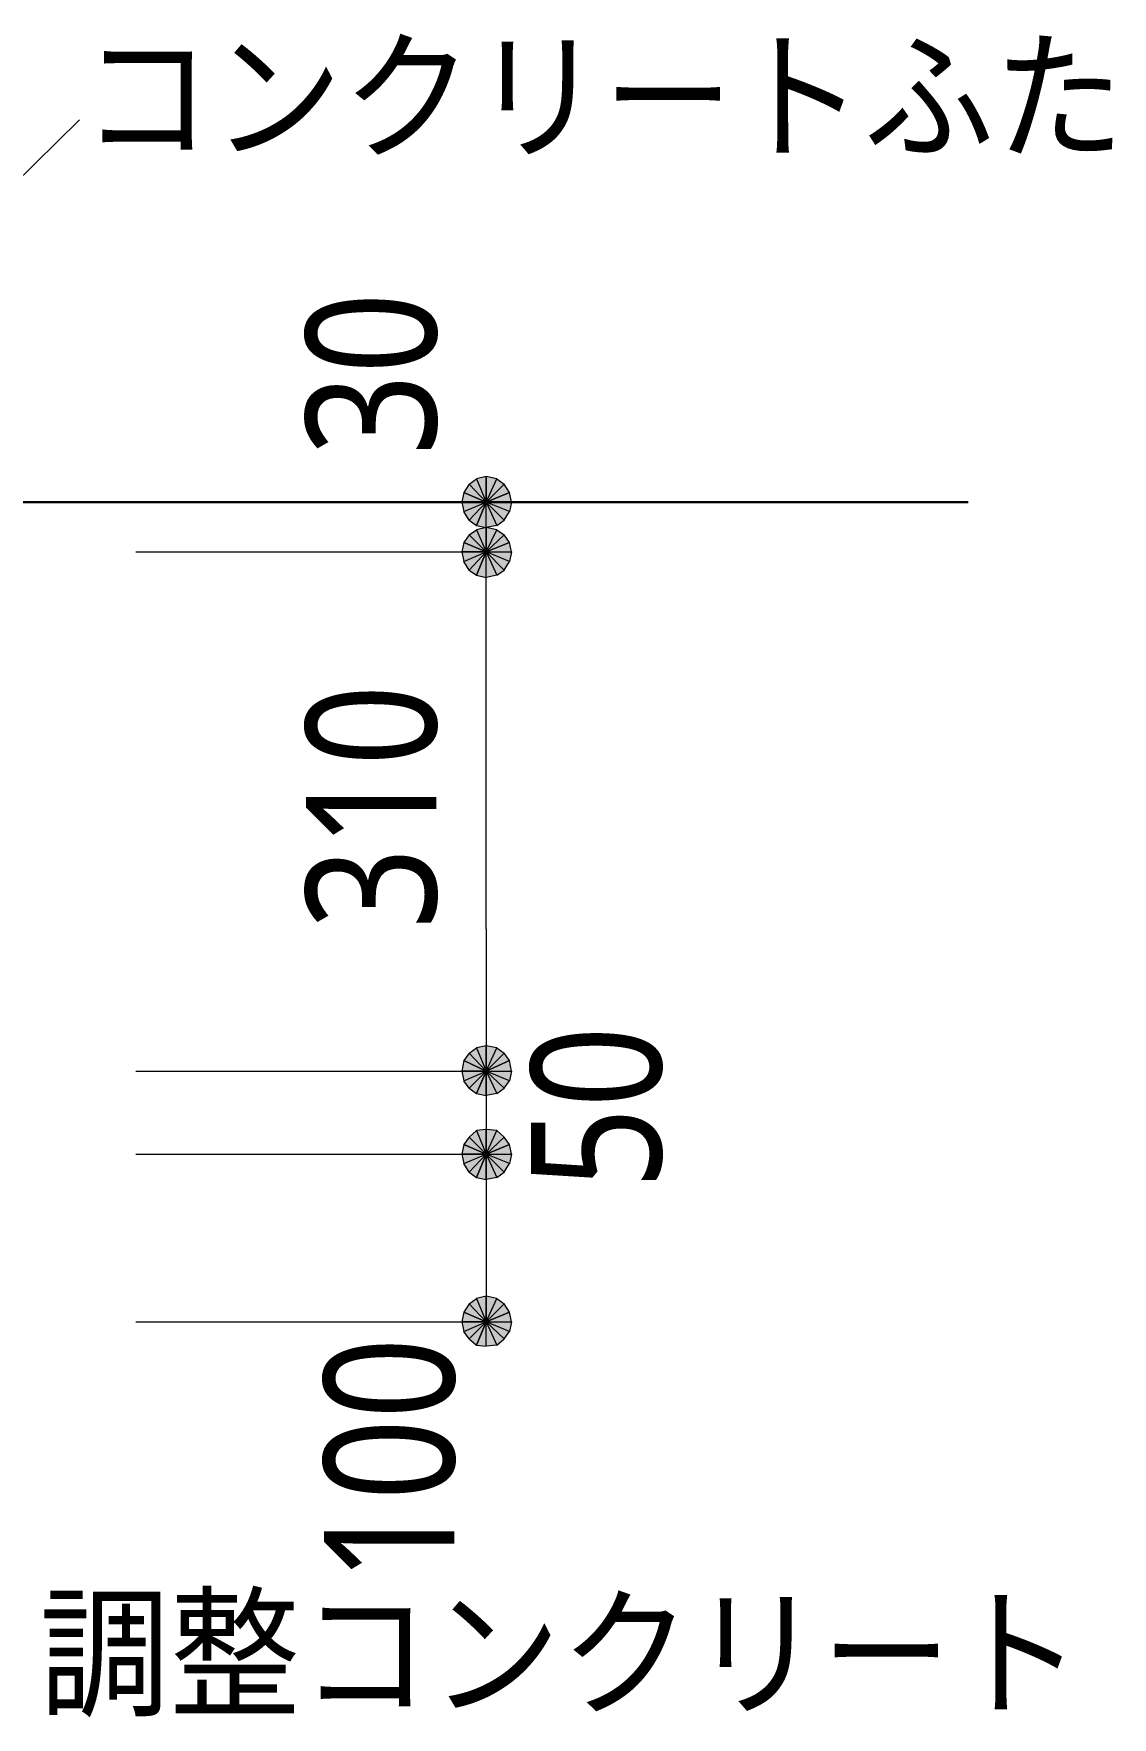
# Model space of a CAD drawing. Header units: millimetres. Extents: x 0 to 420, y 0 to 297.
# Drawn here: x 75.29 to 96.79, y 229.94 to 263.51 of the extents above; entities that cross this region are included whole.
import ezdxf
from ezdxf.enums import TextEntityAlignment as Align

# ---------------------------------------------------------------- set-up
doc = ezdxf.new("R2010")
doc.units = ezdxf.units.MM
doc.styles.add('kst32b', font='NotoSansJP-Variable.ttf')

msp = doc.modelspace()

# ---------------------------------------------------------------- hatches: boundary and pattern name
h = msp.add_hatch(color=7)
h.paths.add_polyline_path([(84.307, 254.677), (84.116, 254.635), (84.307, 254.169), (84.307, 254.677)])
h.paths.add_polyline_path([(84.116, 254.635), (84.307, 254.169), (83.968, 254.529), (84.116, 254.635)])
h.paths.add_polyline_path([(84.307, 254.169), (83.968, 254.529), (83.862, 254.36), (84.307, 254.169)])
h = msp.add_hatch(color=7)
h.paths.add_polyline_path([(84.773, 254.36), (84.667, 254.529), (84.307, 254.169), (84.773, 254.36)])
h.paths.add_polyline_path([(84.667, 254.529), (84.307, 254.169), (84.519, 254.635), (84.667, 254.529)])
h.paths.add_polyline_path([(84.307, 254.169), (84.519, 254.635), (84.307, 254.677), (84.307, 254.169)])
for points in [[(83.862, 254.36), (83.82, 254.169), (84.307, 254.169), (83.862, 254.36)], [(83.862, 253.365), (83.82, 253.174), (84.307, 253.174), (83.862, 253.365)], [(83.862, 243.036), (83.82, 242.824), (84.307, 242.824), (83.862, 243.036)], [(83.862, 241.363), (83.82, 241.173), (84.307, 241.173), (83.862, 241.363)], [(83.862, 238.019), (83.82, 237.829), (84.307, 237.829), (83.862, 238.019)]]:
    msp.add_hatch(color=7).paths.add_polyline_path(points)
h = msp.add_hatch(color=7)
h.paths.add_polyline_path([(83.82, 254.169), (83.862, 253.979), (84.307, 254.169), (83.82, 254.169)])
h.paths.add_polyline_path([(83.862, 253.979), (84.307, 254.169), (83.968, 253.809), (83.862, 253.979)])
h.paths.add_polyline_path([(84.307, 254.169), (83.968, 253.809), (84.116, 253.704), (84.307, 254.169)])
h = msp.add_hatch(color=7)
h.paths.add_polyline_path([(84.116, 253.704), (84.307, 253.661), (84.307, 254.169), (84.116, 253.704)])
h.paths.add_polyline_path([(84.307, 253.661), (84.307, 254.169), (84.519, 253.704), (84.307, 253.661)])
h.paths.add_polyline_path([(84.307, 254.169), (84.519, 253.704), (84.667, 253.809), (84.307, 254.169)])
h = msp.add_hatch(color=7)
h.paths.add_polyline_path([(84.667, 253.809), (84.773, 253.979), (84.307, 254.169), (84.667, 253.809)])
h.paths.add_polyline_path([(84.773, 253.979), (84.307, 254.169), (84.815, 254.169), (84.773, 253.979)])
h.paths.add_polyline_path([(84.307, 254.169), (84.815, 254.169), (84.773, 254.36), (84.307, 254.169)])
h = msp.add_hatch(color=7)
h.paths.add_polyline_path([(84.307, 253.661), (84.116, 253.619), (84.307, 253.174), (84.307, 253.661)])
h.paths.add_polyline_path([(84.116, 253.619), (84.307, 253.174), (83.968, 253.513), (84.116, 253.619)])
h.paths.add_polyline_path([(84.307, 253.174), (83.968, 253.513), (83.862, 253.365), (84.307, 253.174)])
h = msp.add_hatch(color=7)
h.paths.add_polyline_path([(84.773, 253.365), (84.667, 253.513), (84.307, 253.174), (84.773, 253.365)])
h.paths.add_polyline_path([(84.667, 253.513), (84.307, 253.174), (84.519, 253.619), (84.667, 253.513)])
h.paths.add_polyline_path([(84.307, 253.174), (84.519, 253.619), (84.307, 253.661), (84.307, 253.174)])
h = msp.add_hatch(color=7)
h.paths.add_polyline_path([(83.82, 253.174), (83.862, 252.984), (84.307, 253.174), (83.82, 253.174)])
h.paths.add_polyline_path([(83.862, 252.984), (84.307, 253.174), (83.968, 252.815), (83.862, 252.984)])
h.paths.add_polyline_path([(84.307, 253.174), (83.968, 252.815), (84.116, 252.709), (84.307, 253.174)])
h = msp.add_hatch(color=7)
h.paths.add_polyline_path([(84.116, 252.709), (84.307, 252.666), (84.307, 253.174), (84.116, 252.709)])
h.paths.add_polyline_path([(84.307, 252.666), (84.307, 253.174), (84.519, 252.709), (84.307, 252.666)])
h.paths.add_polyline_path([(84.307, 253.174), (84.519, 252.709), (84.667, 252.815), (84.307, 253.174)])
h = msp.add_hatch(color=7)
h.paths.add_polyline_path([(84.667, 252.815), (84.773, 252.984), (84.307, 253.174), (84.667, 252.815)])
h.paths.add_polyline_path([(84.773, 252.984), (84.307, 253.174), (84.815, 253.174), (84.773, 252.984)])
h.paths.add_polyline_path([(84.307, 253.174), (84.815, 253.174), (84.773, 253.365), (84.307, 253.174)])
h = msp.add_hatch(color=7)
h.paths.add_polyline_path([(84.307, 243.332), (84.116, 243.29), (84.307, 242.824), (84.307, 243.332)])
h.paths.add_polyline_path([(84.116, 243.29), (84.307, 242.824), (83.968, 243.184), (84.116, 243.29)])
h.paths.add_polyline_path([(84.307, 242.824), (83.968, 243.184), (83.862, 243.036), (84.307, 242.824)])
h = msp.add_hatch(color=7)
h.paths.add_polyline_path([(84.773, 243.036), (84.667, 243.184), (84.307, 242.824), (84.773, 243.036)])
h.paths.add_polyline_path([(84.667, 243.184), (84.307, 242.824), (84.519, 243.29), (84.667, 243.184)])
h.paths.add_polyline_path([(84.307, 242.824), (84.519, 243.29), (84.307, 243.332), (84.307, 242.824)])
h = msp.add_hatch(color=7)
h.paths.add_polyline_path([(84.667, 242.485), (84.773, 242.633), (84.307, 242.824), (84.667, 242.485)])
h.paths.add_polyline_path([(84.773, 242.633), (84.307, 242.824), (84.815, 242.824), (84.773, 242.633)])
h.paths.add_polyline_path([(84.307, 242.824), (84.815, 242.824), (84.773, 243.036), (84.307, 242.824)])
h = msp.add_hatch(color=7)
h.paths.add_polyline_path([(83.82, 242.824), (83.862, 242.633), (84.307, 242.824), (83.82, 242.824)])
h.paths.add_polyline_path([(83.862, 242.633), (84.307, 242.824), (83.968, 242.485), (83.862, 242.633)])
h.paths.add_polyline_path([(84.307, 242.824), (83.968, 242.485), (84.116, 242.379), (84.307, 242.824)])
h = msp.add_hatch(color=7)
h.paths.add_polyline_path([(84.116, 242.379), (84.307, 242.337), (84.307, 242.824), (84.116, 242.379)])
h.paths.add_polyline_path([(84.307, 242.337), (84.307, 242.824), (84.519, 242.379), (84.307, 242.337)])
h.paths.add_polyline_path([(84.307, 242.824), (84.519, 242.379), (84.667, 242.485), (84.307, 242.824)])
h = msp.add_hatch(color=7)
h.paths.add_polyline_path([(84.307, 241.66), (84.116, 241.639), (84.307, 241.173), (84.307, 241.66)])
h.paths.add_polyline_path([(84.116, 241.639), (84.307, 241.173), (83.968, 241.512), (84.116, 241.639)])
h.paths.add_polyline_path([(84.307, 241.173), (83.968, 241.512), (83.862, 241.363), (84.307, 241.173)])
h = msp.add_hatch(color=7)
h.paths.add_polyline_path([(84.773, 241.363), (84.667, 241.512), (84.307, 241.173), (84.773, 241.363)])
h.paths.add_polyline_path([(84.667, 241.512), (84.307, 241.173), (84.519, 241.639), (84.667, 241.512)])
h.paths.add_polyline_path([(84.307, 241.173), (84.519, 241.639), (84.307, 241.66), (84.307, 241.173)])
h = msp.add_hatch(color=7)
h.paths.add_polyline_path([(84.667, 240.813), (84.773, 240.982), (84.307, 241.173), (84.667, 240.813)])
h.paths.add_polyline_path([(84.773, 240.982), (84.307, 241.173), (84.815, 241.173), (84.773, 240.982)])
h.paths.add_polyline_path([(84.307, 241.173), (84.815, 241.173), (84.773, 241.363), (84.307, 241.173)])
h = msp.add_hatch(color=7)
h.paths.add_polyline_path([(83.82, 241.173), (83.862, 240.982), (84.307, 241.173), (83.82, 241.173)])
h.paths.add_polyline_path([(83.862, 240.982), (84.307, 241.173), (83.968, 240.813), (83.862, 240.982)])
h.paths.add_polyline_path([(84.307, 241.173), (83.968, 240.813), (84.116, 240.707), (84.307, 241.173)])
h = msp.add_hatch(color=7)
h.paths.add_polyline_path([(84.116, 240.707), (84.307, 240.665), (84.307, 241.173), (84.116, 240.707)])
h.paths.add_polyline_path([(84.307, 240.665), (84.307, 241.173), (84.519, 240.707), (84.307, 240.665)])
h.paths.add_polyline_path([(84.307, 241.173), (84.519, 240.707), (84.667, 240.813), (84.307, 241.173)])
h = msp.add_hatch(color=7)
h.paths.add_polyline_path([(84.307, 238.337), (84.116, 238.294), (84.307, 237.829), (84.307, 238.337)])
h.paths.add_polyline_path([(84.116, 238.294), (84.307, 237.829), (83.968, 238.188), (84.116, 238.294)])
h.paths.add_polyline_path([(84.307, 237.829), (83.968, 238.188), (83.862, 238.019), (84.307, 237.829)])
h = msp.add_hatch(color=7)
h.paths.add_polyline_path([(84.773, 238.019), (84.667, 238.188), (84.307, 237.829), (84.773, 238.019)])
h.paths.add_polyline_path([(84.667, 238.188), (84.307, 237.829), (84.519, 238.294), (84.667, 238.188)])
h.paths.add_polyline_path([(84.307, 237.829), (84.519, 238.294), (84.307, 238.337), (84.307, 237.829)])
h = msp.add_hatch(color=7)
h.paths.add_polyline_path([(84.667, 237.49), (84.773, 237.638), (84.307, 237.829), (84.667, 237.49)])
h.paths.add_polyline_path([(84.773, 237.638), (84.307, 237.829), (84.815, 237.829), (84.773, 237.638)])
h.paths.add_polyline_path([(84.307, 237.829), (84.815, 237.829), (84.773, 238.019), (84.307, 237.829)])
h = msp.add_hatch(color=7)
h.paths.add_polyline_path([(83.82, 237.829), (83.862, 237.638), (84.307, 237.829), (83.82, 237.829)])
h.paths.add_polyline_path([(83.862, 237.638), (84.307, 237.829), (83.968, 237.49), (83.862, 237.638)])
h.paths.add_polyline_path([(84.307, 237.829), (83.968, 237.49), (84.116, 237.363), (84.307, 237.829)])
h = msp.add_hatch(color=7)
h.paths.add_polyline_path([(84.116, 237.363), (84.307, 237.342), (84.307, 237.829), (84.116, 237.363)])
h.paths.add_polyline_path([(84.307, 237.342), (84.307, 237.829), (84.519, 237.363), (84.307, 237.342)])
h.paths.add_polyline_path([(84.307, 237.829), (84.519, 237.363), (84.667, 237.49), (84.307, 237.829)])

# ---------------------------------------------------------------- linework, layer by layer
at = {"lineweight": 13}
for points in [[(76.2, 261.789), (68.178, 253.894)], [(77.322, 254.169), (84.307, 254.169)], [(84.307, 245.66), (84.307, 254.169)], [(84.307, 253.915), (84.307, 254.169)], [(77.322, 253.174), (84.307, 253.174)], [(84.307, 252.921), (84.307, 253.174)], [(84.307, 245.66), (84.307, 242.824), (84.307, 241.173), (84.307, 237.829)], [(77.322, 242.824), (84.307, 242.824), (83.926, 242.824)], [(77.322, 241.173), (84.307, 241.173), (83.926, 241.173)], [(77.322, 237.829), (84.307, 237.829)]]:
    msp.add_lwpolyline(points, dxfattribs=at)
at = {"lineweight": 0}
for points in [[(84.307, 254.169), (83.968, 254.529), (83.862, 254.36)], [(84.116, 254.635), (84.307, 254.169), (83.968, 254.529)], [(84.307, 254.677), (84.116, 254.635), (84.307, 254.169)], [(84.307, 254.169), (84.519, 254.635), (84.307, 254.677)], [(84.667, 254.529), (84.307, 254.169), (84.519, 254.635)], [(84.773, 254.36), (84.667, 254.529), (84.307, 254.169)], [(83.862, 254.36), (83.82, 254.169), (84.307, 254.169)], [(83.82, 254.169), (83.862, 253.979), (84.307, 254.169)], [(83.862, 253.979), (84.307, 254.169), (83.968, 253.809)], [(84.307, 254.169), (83.968, 253.809), (84.116, 253.704)], [(84.116, 253.704), (84.307, 253.661), (84.307, 254.169)], [(84.307, 254.169), (84.815, 254.169), (84.773, 254.36)], [(84.307, 253.661), (84.307, 254.169), (84.519, 253.704)], [(84.307, 254.169), (84.519, 253.704), (84.667, 253.809)], [(84.667, 253.809), (84.773, 253.979), (84.307, 254.169)], [(84.773, 253.979), (84.307, 254.169), (84.815, 254.169)], [(84.307, 253.174), (83.968, 253.513), (83.862, 253.365)], [(84.116, 253.619), (84.307, 253.174), (83.968, 253.513)], [(84.307, 253.661), (84.116, 253.619), (84.307, 253.174)], [(84.307, 253.174), (84.519, 253.619), (84.307, 253.661)], [(84.667, 253.513), (84.307, 253.174), (84.519, 253.619)], [(84.773, 253.365), (84.667, 253.513), (84.307, 253.174)], [(83.862, 253.365), (83.82, 253.174), (84.307, 253.174)], [(83.82, 253.174), (83.862, 252.984), (84.307, 253.174)], [(83.862, 252.984), (84.307, 253.174), (83.968, 252.815)], [(84.307, 253.174), (83.968, 252.815), (84.116, 252.709)], [(84.116, 252.709), (84.307, 252.666), (84.307, 253.174)], [(84.307, 253.174), (84.815, 253.174), (84.773, 253.365)], [(84.307, 252.666), (84.307, 253.174), (84.519, 252.709)], [(84.307, 253.174), (84.519, 252.709), (84.667, 252.815)], [(84.667, 252.815), (84.773, 252.984), (84.307, 253.174)], [(84.773, 252.984), (84.307, 253.174), (84.815, 253.174)], [(84.307, 243.332), (84.116, 243.29), (84.307, 242.824)], [(84.307, 242.824), (84.519, 243.29), (84.307, 243.332)], [(83.862, 243.036), (83.82, 242.824), (84.307, 242.824)], [(84.307, 242.824), (83.968, 243.184), (83.862, 243.036)], [(84.116, 243.29), (84.307, 242.824), (83.968, 243.184)], [(84.667, 243.184), (84.307, 242.824), (84.519, 243.29)], [(84.773, 243.036), (84.667, 243.184), (84.307, 242.824)], [(84.307, 242.824), (84.815, 242.824), (84.773, 243.036)], [(83.82, 242.824), (83.862, 242.633), (84.307, 242.824)], [(83.862, 242.633), (84.307, 242.824), (83.968, 242.485)], [(84.307, 242.824), (83.968, 242.485), (84.116, 242.379)], [(84.116, 242.379), (84.307, 242.337), (84.307, 242.824)], [(84.307, 242.337), (84.307, 242.824), (84.519, 242.379)], [(84.307, 242.824), (84.519, 242.379), (84.667, 242.485)], [(84.667, 242.485), (84.773, 242.633), (84.307, 242.824)], [(84.773, 242.633), (84.307, 242.824), (84.815, 242.824)], [(84.307, 241.66), (84.116, 241.639), (84.307, 241.173)], [(84.307, 241.173), (84.519, 241.639), (84.307, 241.66)], [(83.862, 241.363), (83.82, 241.173), (84.307, 241.173)], [(84.307, 241.173), (83.968, 241.512), (83.862, 241.363)], [(84.116, 241.639), (84.307, 241.173), (83.968, 241.512)], [(84.667, 241.512), (84.307, 241.173), (84.519, 241.639)], [(84.773, 241.363), (84.667, 241.512), (84.307, 241.173)], [(84.307, 241.173), (84.815, 241.173), (84.773, 241.363)], [(83.82, 241.173), (83.862, 240.982), (84.307, 241.173)], [(83.862, 240.982), (84.307, 241.173), (83.968, 240.813)], [(84.307, 241.173), (83.968, 240.813), (84.116, 240.707)], [(84.116, 240.707), (84.307, 240.665), (84.307, 241.173)], [(84.307, 240.665), (84.307, 241.173), (84.519, 240.707)], [(84.307, 241.173), (84.519, 240.707), (84.667, 240.813)], [(84.667, 240.813), (84.773, 240.982), (84.307, 241.173)], [(84.773, 240.982), (84.307, 241.173), (84.815, 241.173)], [(84.307, 238.337), (84.116, 238.294), (84.307, 237.829)], [(84.307, 237.829), (84.519, 238.294), (84.307, 238.337)], [(83.862, 238.019), (83.82, 237.829), (84.307, 237.829)], [(84.307, 237.829), (83.968, 238.188), (83.862, 238.019)], [(84.116, 238.294), (84.307, 237.829), (83.968, 238.188)], [(84.667, 238.188), (84.307, 237.829), (84.519, 238.294)], [(84.773, 238.019), (84.667, 238.188), (84.307, 237.829)], [(84.307, 237.829), (84.815, 237.829), (84.773, 238.019)], [(83.82, 237.829), (83.862, 237.638), (84.307, 237.829)], [(83.862, 237.638), (84.307, 237.829), (83.968, 237.49)], [(84.307, 237.829), (83.968, 237.49), (84.116, 237.363)], [(84.116, 237.363), (84.307, 237.342), (84.307, 237.829)], [(84.307, 237.342), (84.307, 237.829), (84.519, 237.363)], [(84.307, 237.829), (84.519, 237.363), (84.667, 237.49)], [(84.667, 237.49), (84.773, 237.638), (84.307, 237.829)], [(84.773, 237.638), (84.307, 237.829), (84.815, 237.829)]]:
    msp.add_lwpolyline(points, close=True, dxfattribs=at)
at = {"lineweight": 30}
msp.add_lwpolyline([(93.917, 254.169), (70.485, 254.169)], dxfattribs=at)

# ---------------------------------------------------------------- texts
at = {"style": 'kst32b'}
for s, height, p, p2 in [('コンクリートふた', 2.0791, (76.242, 261.218), (97.034, 261.218)), ('30', 2.5989, (83.312, 255.101), (83.312, 258.349)), ('310', 2.5989, (83.312, 245.66), (83.312, 250.533)), ('50', 2.5989, (87.799, 240.474), (87.799, 243.723)), ('100', 2.5989, (83.672, 232.643), (83.672, 237.516)), ('調整コンクリート', 2.0791, (75.396, 230.187), (96.187, 230.187))]:
    msp.add_text(s, height=height, dxfattribs=at).set_placement(p, p2, align=Align.FIT)

doc.saveas('drawing.dxf')
